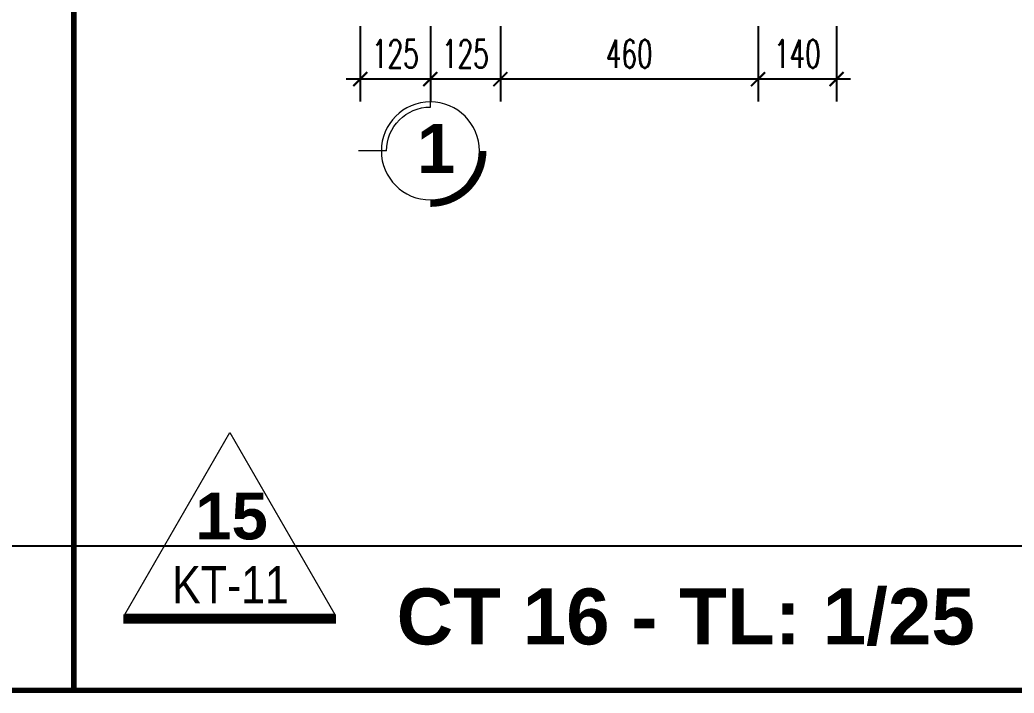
# Model space of a CAD drawing. Header units: millimetres. Extents: x -229618 to 2906, y -178063 to 96806.
# Drawn here: x -58505 to -56730, y -51684 to -50481 of the extents above; entities that cross this region are included whole.
import ezdxf
from ezdxf.enums import TextEntityAlignment as Align

# ---------------------------------------------------------------- set-up
doc = ezdxf.new("R2010")
doc.units = ezdxf.units.MM
doc.header["$LTSCALE"] = 200
doc.header["$MEASUREMENT"] = 0
doc.header["$PDMODE"] = 3
doc.header["$PDSIZE"] = 50
doc.linetypes.add('DASHED2', pattern=[0.375, 0.25, -0.125])
doc.layers.get('0').update_dxf_attribs({"color": 95, "linetype": 'CONTINUOUS'})
doc.layers.get('DEFPOINTS').update_dxf_attribs({"linetype": 'CONTINUOUS'})
for name, color, linetype in [('CUA', 145, 'CONTINUOUS'), ('DIM', 251, 'CONTINUOUS'), ('TEXT', 33, 'CONTINUOUS')]:
    doc.layers.add(name, color=color, linetype=linetype)
for name, color, linetype, lineweight in [('hatch', 250, 'CONTINUOUS', 5), ('khuat', 8, 'DASHED2', 15), ('thay', 7, 'CONTINUOUS', 18)]:
    doc.layers.add(name, color=color, linetype=linetype, lineweight=lineweight)
doc.styles.add('Aria H B iso', font='Vharialb_0.ttf')
doc.styles.add('Arial N   H iso', font='Vharialn_0.ttf')
doc.styles.add('Scale', font='vnsimli.shx', dxfattribs={"width": 0.65, "bigfont": 'bigfont.shx'})
doc.dimstyles.new('Scale', dxfattribs={"dimscale": 75, "dimtxt": 2, "dimasz": 1, "dimexe": 1.6, "dimexo": 0, "dimgap": 0.8, "dimtad": 1, "dimdec": 0, "dimzin": 0, "dimdsep": 46, "dimtxsty": 'Scale', "dimblk": 'ARCHTICK', "dimcen": 0.1, "dimdle": 1, "dimclrd": 256, "dimclre": 256, "dimclrt": 3, "dimadec": 0, "dimazin": 0, "dimtfac": 1, "dimtdec": 0, "dimtix": 1, "dimtmove": 2, "dimatfit": 3, "dimldrblk": 'ARCHTICK', "dimfxl": 0, "dimtolj": 1, "dimtzin": 0, "dimarcsym": 0})

# ---------------------------------------------------------------- blocks, each defined once
blk = doc.blocks.new('ct')
at = {"layer": 'thay', "ltscale": 600}
blk.add_line((8891, 0), (-8891, 0), dxfattribs=at)
blk.add_lwpolyline([(0, 15400), (14294, -9358), (-14294, -9358)], close=True, dxfattribs=at)
at = {"layer": 'thay', "color": 1, "ltscale": 600, "const_width": 1270}
blk.add_lwpolyline([(-14464, -9993), (14464, -9993)], dxfattribs=at)
at = {"layer": 'TEXT'}
for tag, height, style, p in [('01', 6350, 'Aria H B iso', (238, 862)), ('KT-00', 5080, 'Arial N   H iso', (96, -7856))]:
    blk.add_attdef(tag, text='', height=height, dxfattribs=dict(at, style=style)).set_placement(p, align=Align.CENTER)
blk = doc.blocks.new('_ArchTick')
at = {"color": 0, "linetype": 'ByBlock', "const_width": 0.15}
blk.add_lwpolyline([(-0.5, -0.5), (0.5, 0.5)], dxfattribs=at)
blk = doc.blocks.new('*D1360')
at = {"layer": 'DEFPOINTS', "color": 0}
for p in [(-57187.5, -50492.3), (-57047.5, -50492.3), (-57187.5, -50587.2)]:
    blk.add_point(p, dxfattribs=at)
at = {"layer": 'DIM', "lineweight": -2}
for p, q in [((-57187.5, -50492.3), (-57187.5, -50627.2)), ((-57047.5, -50492.3), (-57047.5, -50627.2)), ((-57022.5, -50587.2), (-57212.5, -50587.2))]:
    blk.add_line(p, q, dxfattribs=at)
at = {"layer": 'DIM', "lineweight": -2, "xscale": 25, "yscale": 25, "zscale": 25, "rotation": 180}
blk.add_blockref('_ArchTick', (-57187.5, -50587.2), dxfattribs=at)
at = {"layer": 'DIM', "lineweight": -2, "xscale": 25, "yscale": 25, "zscale": 25}
blk.add_blockref('_ArchTick', (-57047.5, -50587.2), dxfattribs=at)
at = {"layer": 'DIM', "color": 3, "insert": (-57117.5, -50542.2), "char_height": 50, "attachment_point": 5, "style": 'Scale'}
blk.add_mtext('\\A1;140', dxfattribs=at)
blk = doc.blocks.new('*D1361')
at = {"layer": 'DEFPOINTS', "color": 0}
for p in [(-57647.5, -50492.3), (-57187.5, -50492.3), (-57647.5, -50587.2)]:
    blk.add_point(p, dxfattribs=at)
at = {"layer": 'DIM', "lineweight": -2}
for p, q in [((-57647.5, -50492.3), (-57647.5, -50627.2)), ((-57187.5, -50492.3), (-57187.5, -50627.2)), ((-57162.5, -50587.2), (-57672.5, -50587.2))]:
    blk.add_line(p, q, dxfattribs=at)
at = {"layer": 'DIM', "lineweight": -2, "xscale": 25, "yscale": 25, "zscale": 25, "rotation": 180}
blk.add_blockref('_ArchTick', (-57647.5, -50587.2), dxfattribs=at)
at = {"layer": 'DIM', "lineweight": -2, "xscale": 25, "yscale": 25, "zscale": 25}
blk.add_blockref('_ArchTick', (-57187.5, -50587.2), dxfattribs=at)
at = {"layer": 'DIM', "color": 3, "insert": (-57417.5, -50542.2), "char_height": 50, "attachment_point": 5, "style": 'Scale'}
blk.add_mtext('\\A1;460', dxfattribs=at)
blk = doc.blocks.new('*D1362')
at = {"layer": 'DEFPOINTS', "color": 0}
for p in [(-57772.5, -50492.3), (-57647.5, -50492.3), (-57772.5, -50587.2)]:
    blk.add_point(p, dxfattribs=at)
at = {"layer": 'DIM', "lineweight": -2}
for p, q in [((-57772.5, -50492.3), (-57772.5, -50627.2)), ((-57647.5, -50492.3), (-57647.5, -50627.2)), ((-57622.5, -50587.2), (-57797.5, -50587.2))]:
    blk.add_line(p, q, dxfattribs=at)
at = {"layer": 'DIM', "lineweight": -2, "xscale": 25, "yscale": 25, "zscale": 25, "rotation": 180}
blk.add_blockref('_ArchTick', (-57772.5, -50587.2), dxfattribs=at)
at = {"layer": 'DIM', "lineweight": -2, "xscale": 25, "yscale": 25, "zscale": 25}
blk.add_blockref('_ArchTick', (-57647.5, -50587.2), dxfattribs=at)
at = {"layer": 'DIM', "color": 3, "insert": (-57710, -50542.2), "char_height": 50, "attachment_point": 5, "style": 'Scale'}
blk.add_mtext('\\A1;125', dxfattribs=at)
blk = doc.blocks.new('*D1363')
at = {"layer": 'DEFPOINTS', "color": 0}
for p in [(-57897.5, -50492.3), (-57772.5, -50492.3), (-57897.5, -50587.2)]:
    blk.add_point(p, dxfattribs=at)
at = {"layer": 'DIM', "lineweight": -2}
for p, q in [((-57897.5, -50492.3), (-57897.5, -50627.2)), ((-57772.5, -50492.3), (-57772.5, -50627.2)), ((-57747.5, -50587.2), (-57922.5, -50587.2))]:
    blk.add_line(p, q, dxfattribs=at)
at = {"layer": 'DIM', "lineweight": -2, "xscale": 25, "yscale": 25, "zscale": 25, "rotation": 180}
blk.add_blockref('_ArchTick', (-57897.5, -50587.2), dxfattribs=at)
at = {"layer": 'DIM', "lineweight": -2, "xscale": 25, "yscale": 25, "zscale": 25}
blk.add_blockref('_ArchTick', (-57772.5, -50587.2), dxfattribs=at)
at = {"layer": 'DIM', "color": 3, "insert": (-57835, -50542.2), "char_height": 50, "attachment_point": 5, "style": 'Scale'}
blk.add_mtext('\\A1;125', dxfattribs=at)
blk = doc.blocks.new('*U800')
at = {"layer": 'thay', "ltscale": 600}
for p, q in [((0, -434.9), (0, -384.9)), ((78.3, -513.2), (128.3, -513.2))]:
    blk.add_line(p, q, dxfattribs=at)
at = {"layer": 'thay', "ltscale": 600, "const_width": 12.5}
blk.add_lwpolyline([(-93.8, -513.2, 0.414214), (0, -607, 0.414214)], format="xyb", dxfattribs=at)
at = {"layer": 'thay', "ltscale": 600}
blk.add_circle((0, -513.2), 87.5, dxfattribs=at)
blk.add_arc((0, -513.2), 78.3, 0, 90, dxfattribs=at)
at = {"layer": 'TEXT', "linetype": 'Continuous', "style": 'Aria H B iso'}
blk.add_attdef('A', text='', height=87.5, dxfattribs=at).set_placement((0, -552.6), align=Align.CENTER)

msp = doc.modelspace()

# ---------------------------------------------------------------- linework, layer by layer
at = {"layer": 'DIM'}
msp.add_lwpolyline([(-58668.3, -51679.4), (-63138.1, -51679.4), (-63138.1, -51421), (-56380.7, -51421)], dxfattribs=at)
at = {"layer": 'khuat', "color": 5, "const_width": 10}
for points in [[(-58409.1, -51679.4), (-58409.1, -49129.9)], [(-63138.1, -51679.4), (-56380.7, -51679.4)]]:
    msp.add_lwpolyline(points, dxfattribs=at)

# ---------------------------------------------------------------- block references
at = {"layer": 'CUA', "xscale": 0.01312335953116417, "yscale": 0.01312335953116417, "zscale": 0.01312335958005234}
msp.add_blockref('ct', (-58130.5, -51421), dxfattribs=at).add_auto_attribs({'KT-00': 'kt-11', '01': '15'})
at = {"layer": 'hatch'}
ref = msp.add_blockref('*U800', (-57772.5, -50202.3), dxfattribs=dict(at, xscale=-1))
ref.add_attrib('A', '1', dxfattribs={"layer": 'TEXT', "linetype": 'Continuous', "height": 87.5, "style": 'Aria H B iso'}).set_placement((-57762.3, -50754.8), align=Align.CENTER)

# ---------------------------------------------------------------- texts
at = {"layer": 'TEXT', "style": 'Aria H B iso'}
msp.add_text('CT 16 - tl: 1/25', height=100, dxfattribs=at).set_placement((-57316.6, -51597.4), align=Align.CENTER)

# ---------------------------------------------------------------- dimensions: what is measured, and where the dimension line sits
at = {"layer": 'DIM'}
for base, p1, p2, picture, middle in [((-57897.5, -50587.2), (-57772.5, -50492.3), (-57897.5, -50492.3), '*D1363', (-57835, -50542.2)), ((-57772.5, -50587.2), (-57647.5, -50492.3), (-57772.5, -50492.3), '*D1362', (-57710, -50542.2)), ((-57647.5, -50587.2), (-57187.5, -50492.3), (-57647.5, -50492.3), '*D1361', (-57417.5, -50542.2)), ((-57187.5, -50587.2), (-57047.5, -50492.3), (-57187.5, -50492.3), '*D1360', (-57117.5, -50542.2))]:
    dim = msp.add_linear_dim(base=base, p1=p1, p2=p2, angle=180, dimstyle='Scale', override={"dimscale": 25}, dxfattribs=at)
    dim.commit()
    dim.dimension.update_dxf_attribs({"geometry": picture, "text_midpoint": middle})

doc.saveas('drawing.dxf')
